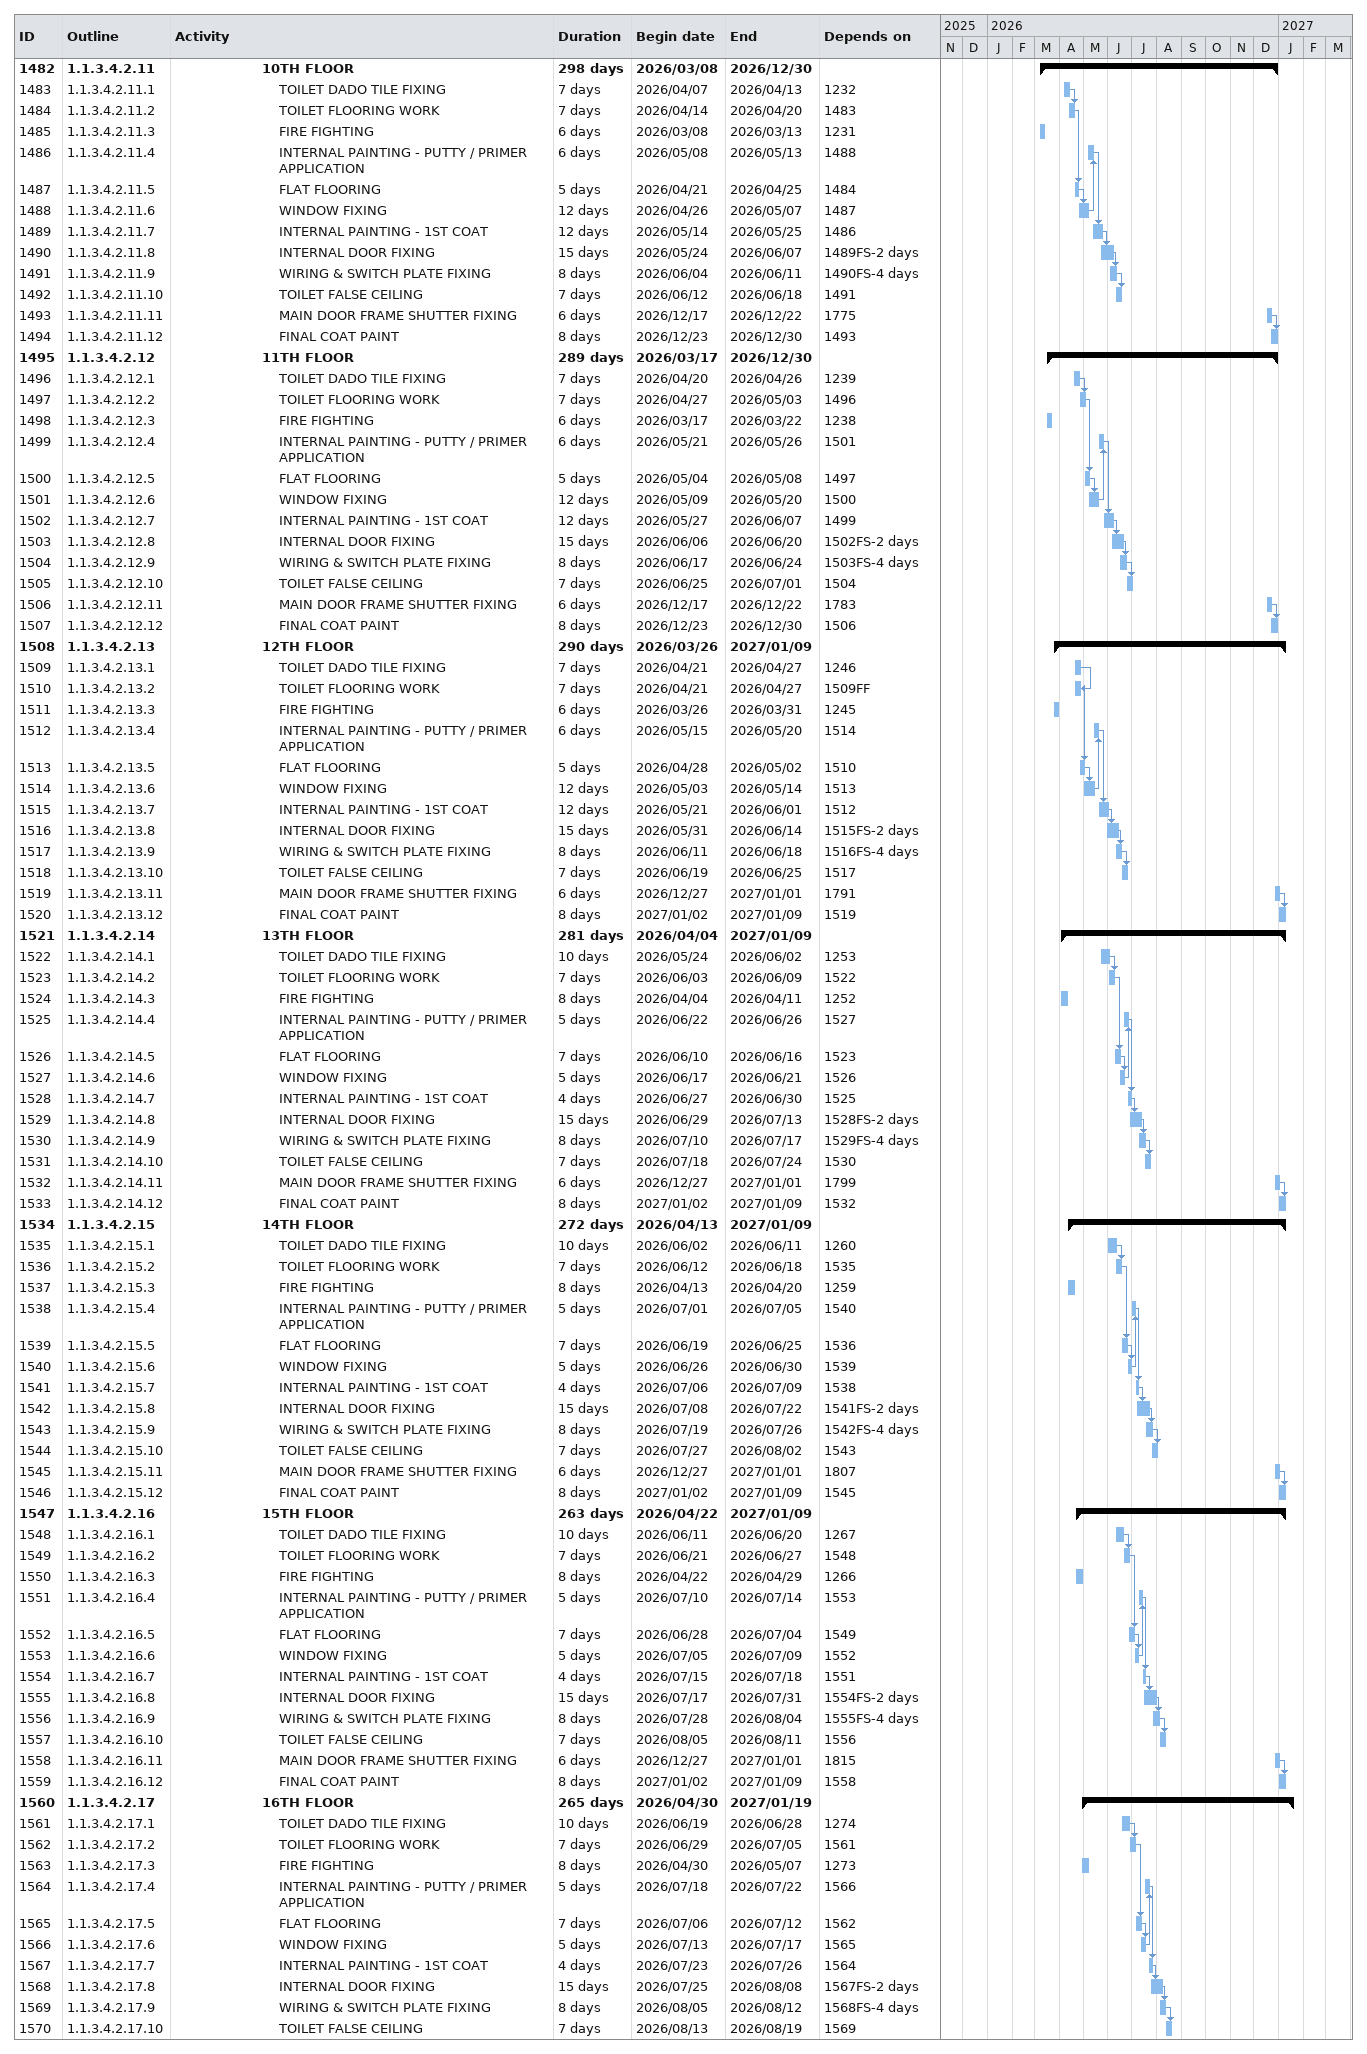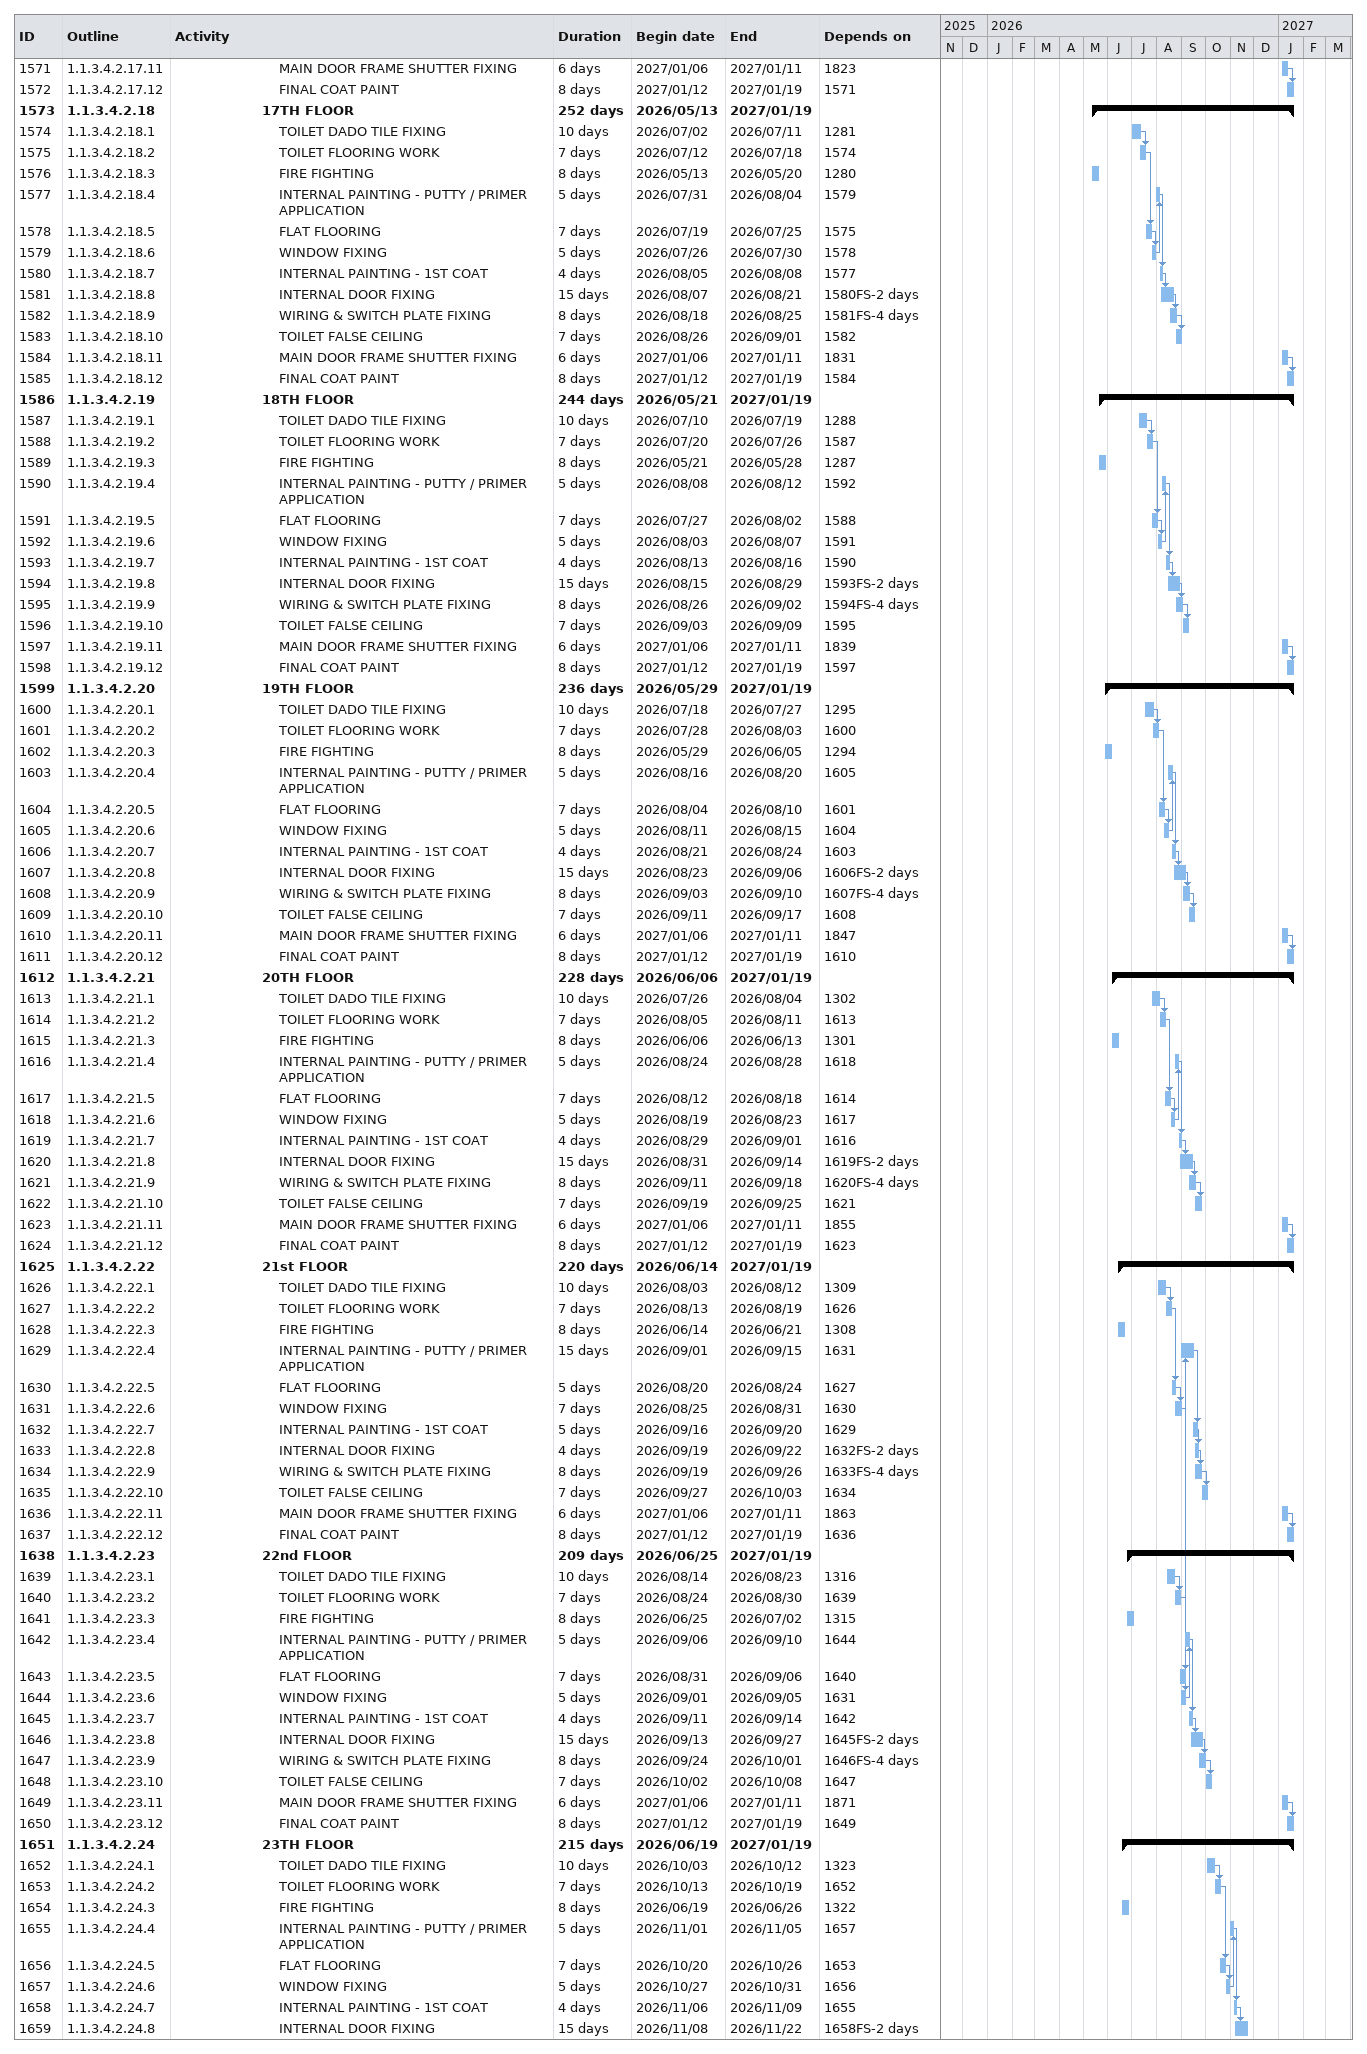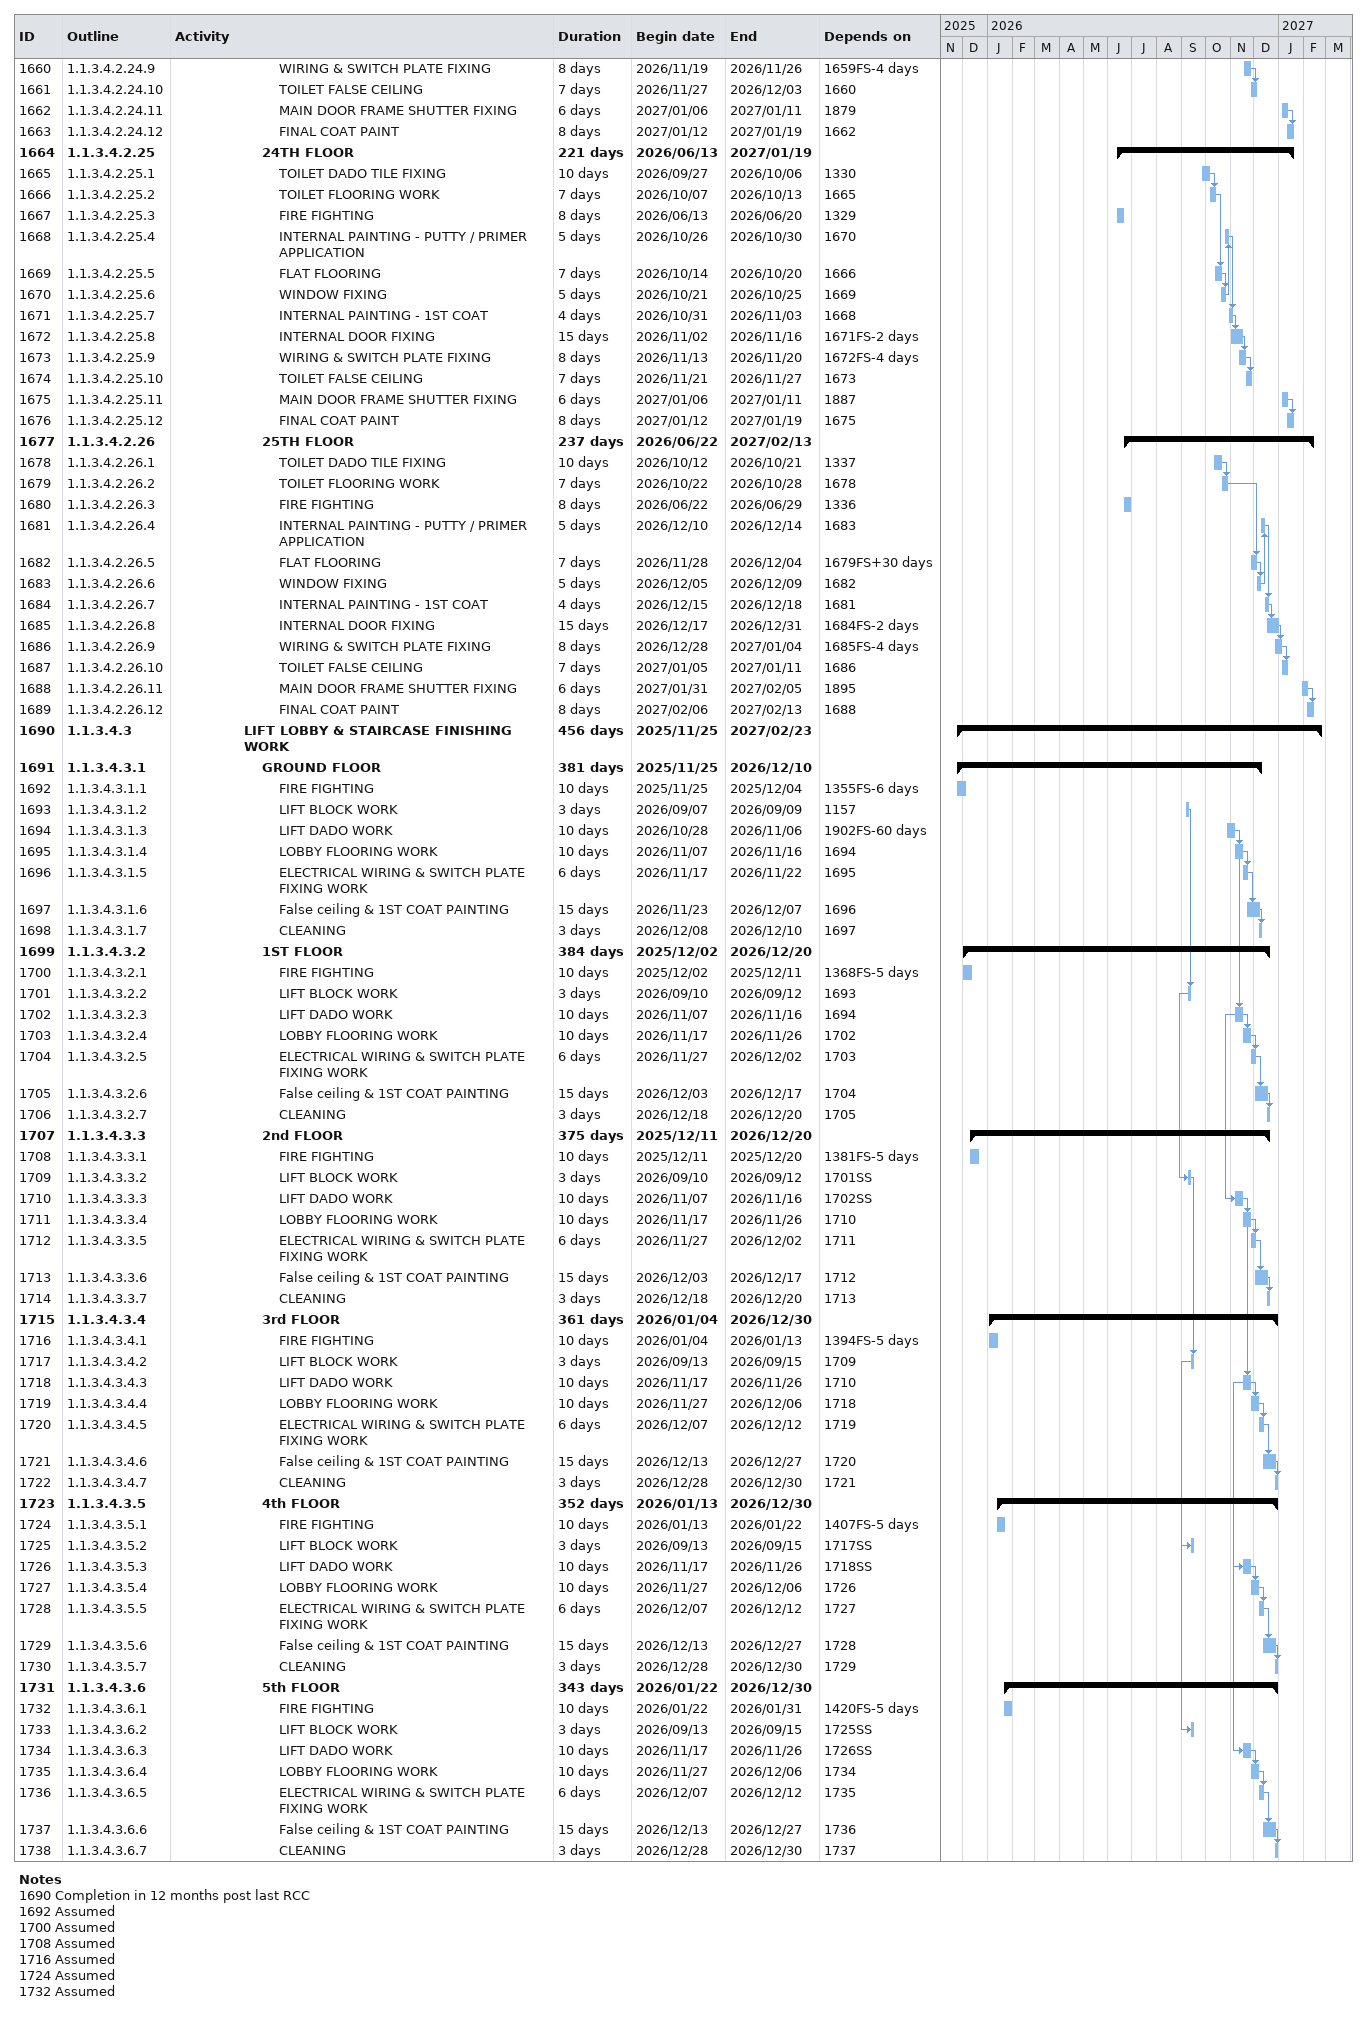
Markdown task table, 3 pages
| ID | WBS | Task | Duration | Start | Finish | Predecessors |
|---|---|---|---|---|---|---|
| 1482 | 1.1.3.4.2.11 | **10TH FLOOR** | 298d | 2026-03-08 | 2026-12-30 |  |
| 1483 | 1.1.3.4.2.11.1 | TOILET DADO TILE FIXING | 7d | 2026-04-07 | 2026-04-13 | 1232 |
| 1484 | 1.1.3.4.2.11.2 | TOILET FLOORING WORK | 7d | 2026-04-14 | 2026-04-20 | 1483 |
| 1485 | 1.1.3.4.2.11.3 | FIRE FIGHTING | 6d | 2026-03-08 | 2026-03-13 | 1231 |
| 1486 | 1.1.3.4.2.11.4 | INTERNAL PAINTING - PUTTY / PRIMER APPLICATION | 6d | 2026-05-08 | 2026-05-13 | 1488 |
| 1487 | 1.1.3.4.2.11.5 | FLAT FLOORING | 5d | 2026-04-21 | 2026-04-25 | 1484 |
| 1488 | 1.1.3.4.2.11.6 | WINDOW FIXING | 12d | 2026-04-26 | 2026-05-07 | 1487 |
| 1489 | 1.1.3.4.2.11.7 | INTERNAL PAINTING - 1ST COAT | 12d | 2026-05-14 | 2026-05-25 | 1486 |
| 1490 | 1.1.3.4.2.11.8 | INTERNAL DOOR FIXING | 15d | 2026-05-24 | 2026-06-07 | 1489FS-2d |
| 1491 | 1.1.3.4.2.11.9 | WIRING & SWITCH PLATE FIXING | 8d | 2026-06-04 | 2026-06-11 | 1490FS-4d |
| 1492 | 1.1.3.4.2.11.10 | TOILET FALSE CEILING | 7d | 2026-06-12 | 2026-06-18 | 1491 |
| 1493 | 1.1.3.4.2.11.11 | MAIN DOOR FRAME SHUTTER FIXING | 6d | 2026-12-17 | 2026-12-22 | 1775 |
| 1494 | 1.1.3.4.2.11.12 | FINAL COAT PAINT | 8d | 2026-12-23 | 2026-12-30 | 1493 |
| 1495 | 1.1.3.4.2.12 | **11TH FLOOR** | 289d | 2026-03-17 | 2026-12-30 |  |
| 1496 | 1.1.3.4.2.12.1 | TOILET DADO TILE FIXING | 7d | 2026-04-20 | 2026-04-26 | 1239 |
| 1497 | 1.1.3.4.2.12.2 | TOILET FLOORING WORK | 7d | 2026-04-27 | 2026-05-03 | 1496 |
| 1498 | 1.1.3.4.2.12.3 | FIRE FIGHTING | 6d | 2026-03-17 | 2026-03-22 | 1238 |
| 1499 | 1.1.3.4.2.12.4 | INTERNAL PAINTING - PUTTY / PRIMER APPLICATION | 6d | 2026-05-21 | 2026-05-26 | 1501 |
| 1500 | 1.1.3.4.2.12.5 | FLAT FLOORING | 5d | 2026-05-04 | 2026-05-08 | 1497 |
| 1501 | 1.1.3.4.2.12.6 | WINDOW FIXING | 12d | 2026-05-09 | 2026-05-20 | 1500 |
| 1502 | 1.1.3.4.2.12.7 | INTERNAL PAINTING - 1ST COAT | 12d | 2026-05-27 | 2026-06-07 | 1499 |
| 1503 | 1.1.3.4.2.12.8 | INTERNAL DOOR FIXING | 15d | 2026-06-06 | 2026-06-20 | 1502FS-2d |
| 1504 | 1.1.3.4.2.12.9 | WIRING & SWITCH PLATE FIXING | 8d | 2026-06-17 | 2026-06-24 | 1503FS-4d |
| 1505 | 1.1.3.4.2.12.10 | TOILET FALSE CEILING | 7d | 2026-06-25 | 2026-07-01 | 1504 |
| 1506 | 1.1.3.4.2.12.11 | MAIN DOOR FRAME SHUTTER FIXING | 6d | 2026-12-17 | 2026-12-22 | 1783 |
| 1507 | 1.1.3.4.2.12.12 | FINAL COAT PAINT | 8d | 2026-12-23 | 2026-12-30 | 1506 |
| 1508 | 1.1.3.4.2.13 | **12TH FLOOR** | 290d | 2026-03-26 | 2027-01-09 |  |
| 1509 | 1.1.3.4.2.13.1 | TOILET DADO TILE FIXING | 7d | 2026-04-21 | 2026-04-27 | 1246 |
| 1510 | 1.1.3.4.2.13.2 | TOILET FLOORING WORK | 7d | 2026-04-21 | 2026-04-27 | 1509FF |
| 1511 | 1.1.3.4.2.13.3 | FIRE FIGHTING | 6d | 2026-03-26 | 2026-03-31 | 1245 |
| 1512 | 1.1.3.4.2.13.4 | INTERNAL PAINTING - PUTTY / PRIMER APPLICATION | 6d | 2026-05-15 | 2026-05-20 | 1514 |
| 1513 | 1.1.3.4.2.13.5 | FLAT FLOORING | 5d | 2026-04-28 | 2026-05-02 | 1510 |
| 1514 | 1.1.3.4.2.13.6 | WINDOW FIXING | 12d | 2026-05-03 | 2026-05-14 | 1513 |
| 1515 | 1.1.3.4.2.13.7 | INTERNAL PAINTING - 1ST COAT | 12d | 2026-05-21 | 2026-06-01 | 1512 |
| 1516 | 1.1.3.4.2.13.8 | INTERNAL DOOR FIXING | 15d | 2026-05-31 | 2026-06-14 | 1515FS-2d |
| 1517 | 1.1.3.4.2.13.9 | WIRING & SWITCH PLATE FIXING | 8d | 2026-06-11 | 2026-06-18 | 1516FS-4d |
| 1518 | 1.1.3.4.2.13.10 | TOILET FALSE CEILING | 7d | 2026-06-19 | 2026-06-25 | 1517 |
| 1519 | 1.1.3.4.2.13.11 | MAIN DOOR FRAME SHUTTER FIXING | 6d | 2026-12-27 | 2027-01-01 | 1791 |
| 1520 | 1.1.3.4.2.13.12 | FINAL COAT PAINT | 8d | 2027-01-02 | 2027-01-09 | 1519 |
| 1521 | 1.1.3.4.2.14 | **13TH FLOOR** | 281d | 2026-04-04 | 2027-01-09 |  |
| 1522 | 1.1.3.4.2.14.1 | TOILET DADO TILE FIXING | 10d | 2026-05-24 | 2026-06-02 | 1253 |
| 1523 | 1.1.3.4.2.14.2 | TOILET FLOORING WORK | 7d | 2026-06-03 | 2026-06-09 | 1522 |
| 1524 | 1.1.3.4.2.14.3 | FIRE FIGHTING | 8d | 2026-04-04 | 2026-04-11 | 1252 |
| 1525 | 1.1.3.4.2.14.4 | INTERNAL PAINTING - PUTTY / PRIMER APPLICATION | 5d | 2026-06-22 | 2026-06-26 | 1527 |
| 1526 | 1.1.3.4.2.14.5 | FLAT FLOORING | 7d | 2026-06-10 | 2026-06-16 | 1523 |
| 1527 | 1.1.3.4.2.14.6 | WINDOW FIXING | 5d | 2026-06-17 | 2026-06-21 | 1526 |
| 1528 | 1.1.3.4.2.14.7 | INTERNAL PAINTING - 1ST COAT | 4d | 2026-06-27 | 2026-06-30 | 1525 |
| 1529 | 1.1.3.4.2.14.8 | INTERNAL DOOR FIXING | 15d | 2026-06-29 | 2026-07-13 | 1528FS-2d |
| 1530 | 1.1.3.4.2.14.9 | WIRING & SWITCH PLATE FIXING | 8d | 2026-07-10 | 2026-07-17 | 1529FS-4d |
| 1531 | 1.1.3.4.2.14.10 | TOILET FALSE CEILING | 7d | 2026-07-18 | 2026-07-24 | 1530 |
| 1532 | 1.1.3.4.2.14.11 | MAIN DOOR FRAME SHUTTER FIXING | 6d | 2026-12-27 | 2027-01-01 | 1799 |
| 1533 | 1.1.3.4.2.14.12 | FINAL COAT PAINT | 8d | 2027-01-02 | 2027-01-09 | 1532 |
| 1534 | 1.1.3.4.2.15 | **14TH FLOOR** | 272d | 2026-04-13 | 2027-01-09 |  |
| 1535 | 1.1.3.4.2.15.1 | TOILET DADO TILE FIXING | 10d | 2026-06-02 | 2026-06-11 | 1260 |
| 1536 | 1.1.3.4.2.15.2 | TOILET FLOORING WORK | 7d | 2026-06-12 | 2026-06-18 | 1535 |
| 1537 | 1.1.3.4.2.15.3 | FIRE FIGHTING | 8d | 2026-04-13 | 2026-04-20 | 1259 |
| 1538 | 1.1.3.4.2.15.4 | INTERNAL PAINTING - PUTTY / PRIMER APPLICATION | 5d | 2026-07-01 | 2026-07-05 | 1540 |
| 1539 | 1.1.3.4.2.15.5 | FLAT FLOORING | 7d | 2026-06-19 | 2026-06-25 | 1536 |
| 1540 | 1.1.3.4.2.15.6 | WINDOW FIXING | 5d | 2026-06-26 | 2026-06-30 | 1539 |
| 1541 | 1.1.3.4.2.15.7 | INTERNAL PAINTING - 1ST COAT | 4d | 2026-07-06 | 2026-07-09 | 1538 |
| 1542 | 1.1.3.4.2.15.8 | INTERNAL DOOR FIXING | 15d | 2026-07-08 | 2026-07-22 | 1541FS-2d |
| 1543 | 1.1.3.4.2.15.9 | WIRING & SWITCH PLATE FIXING | 8d | 2026-07-19 | 2026-07-26 | 1542FS-4d |
| 1544 | 1.1.3.4.2.15.10 | TOILET FALSE CEILING | 7d | 2026-07-27 | 2026-08-02 | 1543 |
| 1545 | 1.1.3.4.2.15.11 | MAIN DOOR FRAME SHUTTER FIXING | 6d | 2026-12-27 | 2027-01-01 | 1807 |
| 1546 | 1.1.3.4.2.15.12 | FINAL COAT PAINT | 8d | 2027-01-02 | 2027-01-09 | 1545 |
| 1547 | 1.1.3.4.2.16 | **15TH FLOOR** | 263d | 2026-04-22 | 2027-01-09 |  |
| 1548 | 1.1.3.4.2.16.1 | TOILET DADO TILE FIXING | 10d | 2026-06-11 | 2026-06-20 | 1267 |
| 1549 | 1.1.3.4.2.16.2 | TOILET FLOORING WORK | 7d | 2026-06-21 | 2026-06-27 | 1548 |
| 1550 | 1.1.3.4.2.16.3 | FIRE FIGHTING | 8d | 2026-04-22 | 2026-04-29 | 1266 |
| 1551 | 1.1.3.4.2.16.4 | INTERNAL PAINTING - PUTTY / PRIMER APPLICATION | 5d | 2026-07-10 | 2026-07-14 | 1553 |
| 1552 | 1.1.3.4.2.16.5 | FLAT FLOORING | 7d | 2026-06-28 | 2026-07-04 | 1549 |
| 1553 | 1.1.3.4.2.16.6 | WINDOW FIXING | 5d | 2026-07-05 | 2026-07-09 | 1552 |
| 1554 | 1.1.3.4.2.16.7 | INTERNAL PAINTING - 1ST COAT | 4d | 2026-07-15 | 2026-07-18 | 1551 |
| 1555 | 1.1.3.4.2.16.8 | INTERNAL DOOR FIXING | 15d | 2026-07-17 | 2026-07-31 | 1554FS-2d |
| 1556 | 1.1.3.4.2.16.9 | WIRING & SWITCH PLATE FIXING | 8d | 2026-07-28 | 2026-08-04 | 1555FS-4d |
| 1557 | 1.1.3.4.2.16.10 | TOILET FALSE CEILING | 7d | 2026-08-05 | 2026-08-11 | 1556 |
| 1558 | 1.1.3.4.2.16.11 | MAIN DOOR FRAME SHUTTER FIXING | 6d | 2026-12-27 | 2027-01-01 | 1815 |
| 1559 | 1.1.3.4.2.16.12 | FINAL COAT PAINT | 8d | 2027-01-02 | 2027-01-09 | 1558 |
| 1560 | 1.1.3.4.2.17 | **16TH FLOOR** | 265d | 2026-04-30 | 2027-01-19 |  |
| 1561 | 1.1.3.4.2.17.1 | TOILET DADO TILE FIXING | 10d | 2026-06-19 | 2026-06-28 | 1274 |
| 1562 | 1.1.3.4.2.17.2 | TOILET FLOORING WORK | 7d | 2026-06-29 | 2026-07-05 | 1561 |
| 1563 | 1.1.3.4.2.17.3 | FIRE FIGHTING | 8d | 2026-04-30 | 2026-05-07 | 1273 |
| 1564 | 1.1.3.4.2.17.4 | INTERNAL PAINTING - PUTTY / PRIMER APPLICATION | 5d | 2026-07-18 | 2026-07-22 | 1566 |
| 1565 | 1.1.3.4.2.17.5 | FLAT FLOORING | 7d | 2026-07-06 | 2026-07-12 | 1562 |
| 1566 | 1.1.3.4.2.17.6 | WINDOW FIXING | 5d | 2026-07-13 | 2026-07-17 | 1565 |
| 1567 | 1.1.3.4.2.17.7 | INTERNAL PAINTING - 1ST COAT | 4d | 2026-07-23 | 2026-07-26 | 1564 |
| 1568 | 1.1.3.4.2.17.8 | INTERNAL DOOR FIXING | 15d | 2026-07-25 | 2026-08-08 | 1567FS-2d |
| 1569 | 1.1.3.4.2.17.9 | WIRING & SWITCH PLATE FIXING | 8d | 2026-08-05 | 2026-08-12 | 1568FS-4d |
| 1570 | 1.1.3.4.2.17.10 | TOILET FALSE CEILING | 7d | 2026-08-13 | 2026-08-19 | 1569 |
| 1571 | 1.1.3.4.2.17.11 | MAIN DOOR FRAME SHUTTER FIXING | 6d | 2027-01-06 | 2027-01-11 | 1823 |
| 1572 | 1.1.3.4.2.17.12 | FINAL COAT PAINT | 8d | 2027-01-12 | 2027-01-19 | 1571 |
| 1573 | 1.1.3.4.2.18 | **17TH FLOOR** | 252d | 2026-05-13 | 2027-01-19 |  |
| 1574 | 1.1.3.4.2.18.1 | TOILET DADO TILE FIXING | 10d | 2026-07-02 | 2026-07-11 | 1281 |
| 1575 | 1.1.3.4.2.18.2 | TOILET FLOORING WORK | 7d | 2026-07-12 | 2026-07-18 | 1574 |
| 1576 | 1.1.3.4.2.18.3 | FIRE FIGHTING | 8d | 2026-05-13 | 2026-05-20 | 1280 |
| 1577 | 1.1.3.4.2.18.4 | INTERNAL PAINTING - PUTTY / PRIMER APPLICATION | 5d | 2026-07-31 | 2026-08-04 | 1579 |
| 1578 | 1.1.3.4.2.18.5 | FLAT FLOORING | 7d | 2026-07-19 | 2026-07-25 | 1575 |
| 1579 | 1.1.3.4.2.18.6 | WINDOW FIXING | 5d | 2026-07-26 | 2026-07-30 | 1578 |
| 1580 | 1.1.3.4.2.18.7 | INTERNAL PAINTING - 1ST COAT | 4d | 2026-08-05 | 2026-08-08 | 1577 |
| 1581 | 1.1.3.4.2.18.8 | INTERNAL DOOR FIXING | 15d | 2026-08-07 | 2026-08-21 | 1580FS-2d |
| 1582 | 1.1.3.4.2.18.9 | WIRING & SWITCH PLATE FIXING | 8d | 2026-08-18 | 2026-08-25 | 1581FS-4d |
| 1583 | 1.1.3.4.2.18.10 | TOILET FALSE CEILING | 7d | 2026-08-26 | 2026-09-01 | 1582 |
| 1584 | 1.1.3.4.2.18.11 | MAIN DOOR FRAME SHUTTER FIXING | 6d | 2027-01-06 | 2027-01-11 | 1831 |
| 1585 | 1.1.3.4.2.18.12 | FINAL COAT PAINT | 8d | 2027-01-12 | 2027-01-19 | 1584 |
| 1586 | 1.1.3.4.2.19 | **18TH FLOOR** | 244d | 2026-05-21 | 2027-01-19 |  |
| 1587 | 1.1.3.4.2.19.1 | TOILET DADO TILE FIXING | 10d | 2026-07-10 | 2026-07-19 | 1288 |
| 1588 | 1.1.3.4.2.19.2 | TOILET FLOORING WORK | 7d | 2026-07-20 | 2026-07-26 | 1587 |
| 1589 | 1.1.3.4.2.19.3 | FIRE FIGHTING | 8d | 2026-05-21 | 2026-05-28 | 1287 |
| 1590 | 1.1.3.4.2.19.4 | INTERNAL PAINTING - PUTTY / PRIMER APPLICATION | 5d | 2026-08-08 | 2026-08-12 | 1592 |
| 1591 | 1.1.3.4.2.19.5 | FLAT FLOORING | 7d | 2026-07-27 | 2026-08-02 | 1588 |
| 1592 | 1.1.3.4.2.19.6 | WINDOW FIXING | 5d | 2026-08-03 | 2026-08-07 | 1591 |
| 1593 | 1.1.3.4.2.19.7 | INTERNAL PAINTING - 1ST COAT | 4d | 2026-08-13 | 2026-08-16 | 1590 |
| 1594 | 1.1.3.4.2.19.8 | INTERNAL DOOR FIXING | 15d | 2026-08-15 | 2026-08-29 | 1593FS-2d |
| 1595 | 1.1.3.4.2.19.9 | WIRING & SWITCH PLATE FIXING | 8d | 2026-08-26 | 2026-09-02 | 1594FS-4d |
| 1596 | 1.1.3.4.2.19.10 | TOILET FALSE CEILING | 7d | 2026-09-03 | 2026-09-09 | 1595 |
| 1597 | 1.1.3.4.2.19.11 | MAIN DOOR FRAME SHUTTER FIXING | 6d | 2027-01-06 | 2027-01-11 | 1839 |
| 1598 | 1.1.3.4.2.19.12 | FINAL COAT PAINT | 8d | 2027-01-12 | 2027-01-19 | 1597 |
| 1599 | 1.1.3.4.2.20 | **19TH FLOOR** | 236d | 2026-05-29 | 2027-01-19 |  |
| 1600 | 1.1.3.4.2.20.1 | TOILET DADO TILE FIXING | 10d | 2026-07-18 | 2026-07-27 | 1295 |
| 1601 | 1.1.3.4.2.20.2 | TOILET FLOORING WORK | 7d | 2026-07-28 | 2026-08-03 | 1600 |
| 1602 | 1.1.3.4.2.20.3 | FIRE FIGHTING | 8d | 2026-05-29 | 2026-06-05 | 1294 |
| 1603 | 1.1.3.4.2.20.4 | INTERNAL PAINTING - PUTTY / PRIMER APPLICATION | 5d | 2026-08-16 | 2026-08-20 | 1605 |
| 1604 | 1.1.3.4.2.20.5 | FLAT FLOORING | 7d | 2026-08-04 | 2026-08-10 | 1601 |
| 1605 | 1.1.3.4.2.20.6 | WINDOW FIXING | 5d | 2026-08-11 | 2026-08-15 | 1604 |
| 1606 | 1.1.3.4.2.20.7 | INTERNAL PAINTING - 1ST COAT | 4d | 2026-08-21 | 2026-08-24 | 1603 |
| 1607 | 1.1.3.4.2.20.8 | INTERNAL DOOR FIXING | 15d | 2026-08-23 | 2026-09-06 | 1606FS-2d |
| 1608 | 1.1.3.4.2.20.9 | WIRING & SWITCH PLATE FIXING | 8d | 2026-09-03 | 2026-09-10 | 1607FS-4d |
| 1609 | 1.1.3.4.2.20.10 | TOILET FALSE CEILING | 7d | 2026-09-11 | 2026-09-17 | 1608 |
| 1610 | 1.1.3.4.2.20.11 | MAIN DOOR FRAME SHUTTER FIXING | 6d | 2027-01-06 | 2027-01-11 | 1847 |
| 1611 | 1.1.3.4.2.20.12 | FINAL COAT PAINT | 8d | 2027-01-12 | 2027-01-19 | 1610 |
| 1612 | 1.1.3.4.2.21 | **20TH FLOOR** | 228d | 2026-06-06 | 2027-01-19 |  |
| 1613 | 1.1.3.4.2.21.1 | TOILET DADO TILE FIXING | 10d | 2026-07-26 | 2026-08-04 | 1302 |
| 1614 | 1.1.3.4.2.21.2 | TOILET FLOORING WORK | 7d | 2026-08-05 | 2026-08-11 | 1613 |
| 1615 | 1.1.3.4.2.21.3 | FIRE FIGHTING | 8d | 2026-06-06 | 2026-06-13 | 1301 |
| 1616 | 1.1.3.4.2.21.4 | INTERNAL PAINTING - PUTTY / PRIMER APPLICATION | 5d | 2026-08-24 | 2026-08-28 | 1618 |
| 1617 | 1.1.3.4.2.21.5 | FLAT FLOORING | 7d | 2026-08-12 | 2026-08-18 | 1614 |
| 1618 | 1.1.3.4.2.21.6 | WINDOW FIXING | 5d | 2026-08-19 | 2026-08-23 | 1617 |
| 1619 | 1.1.3.4.2.21.7 | INTERNAL PAINTING - 1ST COAT | 4d | 2026-08-29 | 2026-09-01 | 1616 |
| 1620 | 1.1.3.4.2.21.8 | INTERNAL DOOR FIXING | 15d | 2026-08-31 | 2026-09-14 | 1619FS-2d |
| 1621 | 1.1.3.4.2.21.9 | WIRING & SWITCH PLATE FIXING | 8d | 2026-09-11 | 2026-09-18 | 1620FS-4d |
| 1622 | 1.1.3.4.2.21.10 | TOILET FALSE CEILING | 7d | 2026-09-19 | 2026-09-25 | 1621 |
| 1623 | 1.1.3.4.2.21.11 | MAIN DOOR FRAME SHUTTER FIXING | 6d | 2027-01-06 | 2027-01-11 | 1855 |
| 1624 | 1.1.3.4.2.21.12 | FINAL COAT PAINT | 8d | 2027-01-12 | 2027-01-19 | 1623 |
| 1625 | 1.1.3.4.2.22 | **21st FLOOR** | 220d | 2026-06-14 | 2027-01-19 |  |
| 1626 | 1.1.3.4.2.22.1 | TOILET DADO TILE FIXING | 10d | 2026-08-03 | 2026-08-12 | 1309 |
| 1627 | 1.1.3.4.2.22.2 | TOILET FLOORING WORK | 7d | 2026-08-13 | 2026-08-19 | 1626 |
| 1628 | 1.1.3.4.2.22.3 | FIRE FIGHTING | 8d | 2026-06-14 | 2026-06-21 | 1308 |
| 1629 | 1.1.3.4.2.22.4 | INTERNAL PAINTING - PUTTY / PRIMER APPLICATION | 15d | 2026-09-01 | 2026-09-15 | 1631 |
| 1630 | 1.1.3.4.2.22.5 | FLAT FLOORING | 5d | 2026-08-20 | 2026-08-24 | 1627 |
| 1631 | 1.1.3.4.2.22.6 | WINDOW FIXING | 7d | 2026-08-25 | 2026-08-31 | 1630 |
| 1632 | 1.1.3.4.2.22.7 | INTERNAL PAINTING - 1ST COAT | 5d | 2026-09-16 | 2026-09-20 | 1629 |
| 1633 | 1.1.3.4.2.22.8 | INTERNAL DOOR FIXING | 4d | 2026-09-19 | 2026-09-22 | 1632FS-2d |
| 1634 | 1.1.3.4.2.22.9 | WIRING & SWITCH PLATE FIXING | 8d | 2026-09-19 | 2026-09-26 | 1633FS-4d |
| 1635 | 1.1.3.4.2.22.10 | TOILET FALSE CEILING | 7d | 2026-09-27 | 2026-10-03 | 1634 |
| 1636 | 1.1.3.4.2.22.11 | MAIN DOOR FRAME SHUTTER FIXING | 6d | 2027-01-06 | 2027-01-11 | 1863 |
| 1637 | 1.1.3.4.2.22.12 | FINAL COAT PAINT | 8d | 2027-01-12 | 2027-01-19 | 1636 |
| 1638 | 1.1.3.4.2.23 | **22nd FLOOR** | 209d | 2026-06-25 | 2027-01-19 |  |
| 1639 | 1.1.3.4.2.23.1 | TOILET DADO TILE FIXING | 10d | 2026-08-14 | 2026-08-23 | 1316 |
| 1640 | 1.1.3.4.2.23.2 | TOILET FLOORING WORK | 7d | 2026-08-24 | 2026-08-30 | 1639 |
| 1641 | 1.1.3.4.2.23.3 | FIRE FIGHTING | 8d | 2026-06-25 | 2026-07-02 | 1315 |
| 1642 | 1.1.3.4.2.23.4 | INTERNAL PAINTING - PUTTY / PRIMER APPLICATION | 5d | 2026-09-06 | 2026-09-10 | 1644 |
| 1643 | 1.1.3.4.2.23.5 | FLAT FLOORING | 7d | 2026-08-31 | 2026-09-06 | 1640 |
| 1644 | 1.1.3.4.2.23.6 | WINDOW FIXING | 5d | 2026-09-01 | 2026-09-05 | 1631 |
| 1645 | 1.1.3.4.2.23.7 | INTERNAL PAINTING - 1ST COAT | 4d | 2026-09-11 | 2026-09-14 | 1642 |
| 1646 | 1.1.3.4.2.23.8 | INTERNAL DOOR FIXING | 15d | 2026-09-13 | 2026-09-27 | 1645FS-2d |
| 1647 | 1.1.3.4.2.23.9 | WIRING & SWITCH PLATE FIXING | 8d | 2026-09-24 | 2026-10-01 | 1646FS-4d |
| 1648 | 1.1.3.4.2.23.10 | TOILET FALSE CEILING | 7d | 2026-10-02 | 2026-10-08 | 1647 |
| 1649 | 1.1.3.4.2.23.11 | MAIN DOOR FRAME SHUTTER FIXING | 6d | 2027-01-06 | 2027-01-11 | 1871 |
| 1650 | 1.1.3.4.2.23.12 | FINAL COAT PAINT | 8d | 2027-01-12 | 2027-01-19 | 1649 |
| 1651 | 1.1.3.4.2.24 | **23TH FLOOR** | 215d | 2026-06-19 | 2027-01-19 |  |
| 1652 | 1.1.3.4.2.24.1 | TOILET DADO TILE FIXING | 10d | 2026-10-03 | 2026-10-12 | 1323 |
| 1653 | 1.1.3.4.2.24.2 | TOILET FLOORING WORK | 7d | 2026-10-13 | 2026-10-19 | 1652 |
| 1654 | 1.1.3.4.2.24.3 | FIRE FIGHTING | 8d | 2026-06-19 | 2026-06-26 | 1322 |
| 1655 | 1.1.3.4.2.24.4 | INTERNAL PAINTING - PUTTY / PRIMER APPLICATION | 5d | 2026-11-01 | 2026-11-05 | 1657 |
| 1656 | 1.1.3.4.2.24.5 | FLAT FLOORING | 7d | 2026-10-20 | 2026-10-26 | 1653 |
| 1657 | 1.1.3.4.2.24.6 | WINDOW FIXING | 5d | 2026-10-27 | 2026-10-31 | 1656 |
| 1658 | 1.1.3.4.2.24.7 | INTERNAL PAINTING - 1ST COAT | 4d | 2026-11-06 | 2026-11-09 | 1655 |
| 1659 | 1.1.3.4.2.24.8 | INTERNAL DOOR FIXING | 15d | 2026-11-08 | 2026-11-22 | 1658FS-2d |
| 1660 | 1.1.3.4.2.24.9 | WIRING & SWITCH PLATE FIXING | 8d | 2026-11-19 | 2026-11-26 | 1659FS-4d |
| 1661 | 1.1.3.4.2.24.10 | TOILET FALSE CEILING | 7d | 2026-11-27 | 2026-12-03 | 1660 |
| 1662 | 1.1.3.4.2.24.11 | MAIN DOOR FRAME SHUTTER FIXING | 6d | 2027-01-06 | 2027-01-11 | 1879 |
| 1663 | 1.1.3.4.2.24.12 | FINAL COAT PAINT | 8d | 2027-01-12 | 2027-01-19 | 1662 |
| 1664 | 1.1.3.4.2.25 | **24TH FLOOR** | 221d | 2026-06-13 | 2027-01-19 |  |
| 1665 | 1.1.3.4.2.25.1 | TOILET DADO TILE FIXING | 10d | 2026-09-27 | 2026-10-06 | 1330 |
| 1666 | 1.1.3.4.2.25.2 | TOILET FLOORING WORK | 7d | 2026-10-07 | 2026-10-13 | 1665 |
| 1667 | 1.1.3.4.2.25.3 | FIRE FIGHTING | 8d | 2026-06-13 | 2026-06-20 | 1329 |
| 1668 | 1.1.3.4.2.25.4 | INTERNAL PAINTING - PUTTY / PRIMER APPLICATION | 5d | 2026-10-26 | 2026-10-30 | 1670 |
| 1669 | 1.1.3.4.2.25.5 | FLAT FLOORING | 7d | 2026-10-14 | 2026-10-20 | 1666 |
| 1670 | 1.1.3.4.2.25.6 | WINDOW FIXING | 5d | 2026-10-21 | 2026-10-25 | 1669 |
| 1671 | 1.1.3.4.2.25.7 | INTERNAL PAINTING - 1ST COAT | 4d | 2026-10-31 | 2026-11-03 | 1668 |
| 1672 | 1.1.3.4.2.25.8 | INTERNAL DOOR FIXING | 15d | 2026-11-02 | 2026-11-16 | 1671FS-2d |
| 1673 | 1.1.3.4.2.25.9 | WIRING & SWITCH PLATE FIXING | 8d | 2026-11-13 | 2026-11-20 | 1672FS-4d |
| 1674 | 1.1.3.4.2.25.10 | TOILET FALSE CEILING | 7d | 2026-11-21 | 2026-11-27 | 1673 |
| 1675 | 1.1.3.4.2.25.11 | MAIN DOOR FRAME SHUTTER FIXING | 6d | 2027-01-06 | 2027-01-11 | 1887 |
| 1676 | 1.1.3.4.2.25.12 | FINAL COAT PAINT | 8d | 2027-01-12 | 2027-01-19 | 1675 |
| 1677 | 1.1.3.4.2.26 | **25TH FLOOR** | 237d | 2026-06-22 | 2027-02-13 |  |
| 1678 | 1.1.3.4.2.26.1 | TOILET DADO TILE FIXING | 10d | 2026-10-12 | 2026-10-21 | 1337 |
| 1679 | 1.1.3.4.2.26.2 | TOILET FLOORING WORK | 7d | 2026-10-22 | 2026-10-28 | 1678 |
| 1680 | 1.1.3.4.2.26.3 | FIRE FIGHTING | 8d | 2026-06-22 | 2026-06-29 | 1336 |
| 1681 | 1.1.3.4.2.26.4 | INTERNAL PAINTING - PUTTY / PRIMER APPLICATION | 5d | 2026-12-10 | 2026-12-14 | 1683 |
| 1682 | 1.1.3.4.2.26.5 | FLAT FLOORING | 7d | 2026-11-28 | 2026-12-04 | 1679FS+30d |
| 1683 | 1.1.3.4.2.26.6 | WINDOW FIXING | 5d | 2026-12-05 | 2026-12-09 | 1682 |
| 1684 | 1.1.3.4.2.26.7 | INTERNAL PAINTING - 1ST COAT | 4d | 2026-12-15 | 2026-12-18 | 1681 |
| 1685 | 1.1.3.4.2.26.8 | INTERNAL DOOR FIXING | 15d | 2026-12-17 | 2026-12-31 | 1684FS-2d |
| 1686 | 1.1.3.4.2.26.9 | WIRING & SWITCH PLATE FIXING | 8d | 2026-12-28 | 2027-01-04 | 1685FS-4d |
| 1687 | 1.1.3.4.2.26.10 | TOILET FALSE CEILING | 7d | 2027-01-05 | 2027-01-11 | 1686 |
| 1688 | 1.1.3.4.2.26.11 | MAIN DOOR FRAME SHUTTER FIXING | 6d | 2027-01-31 | 2027-02-05 | 1895 |
| 1689 | 1.1.3.4.2.26.12 | FINAL COAT PAINT | 8d | 2027-02-06 | 2027-02-13 | 1688 |
| 1690 | 1.1.3.4.3 | **LIFT LOBBY & STAIRCASE FINISHING WORK** | 456d | 2025-11-25 | 2027-02-23 |  |
| 1691 | 1.1.3.4.3.1 | **GROUND FLOOR** | 381d | 2025-11-25 | 2026-12-10 |  |
| 1692 | 1.1.3.4.3.1.1 | FIRE FIGHTING | 10d | 2025-11-25 | 2025-12-04 | 1355FS-6d |
| 1693 | 1.1.3.4.3.1.2 | LIFT BLOCK WORK | 3d | 2026-09-07 | 2026-09-09 | 1157 |
| 1694 | 1.1.3.4.3.1.3 | LIFT DADO WORK | 10d | 2026-10-28 | 2026-11-06 | 1902FS-60d |
| 1695 | 1.1.3.4.3.1.4 | LOBBY FLOORING WORK | 10d | 2026-11-07 | 2026-11-16 | 1694 |
| 1696 | 1.1.3.4.3.1.5 | ELECTRICAL WIRING & SWITCH PLATE FIXING WORK | 6d | 2026-11-17 | 2026-11-22 | 1695 |
| 1697 | 1.1.3.4.3.1.6 | False ceiling & 1ST COAT PAINTING | 15d | 2026-11-23 | 2026-12-07 | 1696 |
| 1698 | 1.1.3.4.3.1.7 | CLEANING | 3d | 2026-12-08 | 2026-12-10 | 1697 |
| 1699 | 1.1.3.4.3.2 | **1ST FLOOR** | 384d | 2025-12-02 | 2026-12-20 |  |
| 1700 | 1.1.3.4.3.2.1 | FIRE FIGHTING | 10d | 2025-12-02 | 2025-12-11 | 1368FS-5d |
| 1701 | 1.1.3.4.3.2.2 | LIFT BLOCK WORK | 3d | 2026-09-10 | 2026-09-12 | 1693 |
| 1702 | 1.1.3.4.3.2.3 | LIFT DADO WORK | 10d | 2026-11-07 | 2026-11-16 | 1694 |
| 1703 | 1.1.3.4.3.2.4 | LOBBY FLOORING WORK | 10d | 2026-11-17 | 2026-11-26 | 1702 |
| 1704 | 1.1.3.4.3.2.5 | ELECTRICAL WIRING & SWITCH PLATE FIXING WORK | 6d | 2026-11-27 | 2026-12-02 | 1703 |
| 1705 | 1.1.3.4.3.2.6 | False ceiling & 1ST COAT PAINTING | 15d | 2026-12-03 | 2026-12-17 | 1704 |
| 1706 | 1.1.3.4.3.2.7 | CLEANING | 3d | 2026-12-18 | 2026-12-20 | 1705 |
| 1707 | 1.1.3.4.3.3 | **2nd FLOOR** | 375d | 2025-12-11 | 2026-12-20 |  |
| 1708 | 1.1.3.4.3.3.1 | FIRE FIGHTING | 10d | 2025-12-11 | 2025-12-20 | 1381FS-5d |
| 1709 | 1.1.3.4.3.3.2 | LIFT BLOCK WORK | 3d | 2026-09-10 | 2026-09-12 | 1701SS |
| 1710 | 1.1.3.4.3.3.3 | LIFT DADO WORK | 10d | 2026-11-07 | 2026-11-16 | 1702SS |
| 1711 | 1.1.3.4.3.3.4 | LOBBY FLOORING WORK | 10d | 2026-11-17 | 2026-11-26 | 1710 |
| 1712 | 1.1.3.4.3.3.5 | ELECTRICAL WIRING & SWITCH PLATE FIXING WORK | 6d | 2026-11-27 | 2026-12-02 | 1711 |
| 1713 | 1.1.3.4.3.3.6 | False ceiling & 1ST COAT PAINTING | 15d | 2026-12-03 | 2026-12-17 | 1712 |
| 1714 | 1.1.3.4.3.3.7 | CLEANING | 3d | 2026-12-18 | 2026-12-20 | 1713 |
| 1715 | 1.1.3.4.3.4 | **3rd FLOOR** | 361d | 2026-01-04 | 2026-12-30 |  |
| 1716 | 1.1.3.4.3.4.1 | FIRE FIGHTING | 10d | 2026-01-04 | 2026-01-13 | 1394FS-5d |
| 1717 | 1.1.3.4.3.4.2 | LIFT BLOCK WORK | 3d | 2026-09-13 | 2026-09-15 | 1709 |
| 1718 | 1.1.3.4.3.4.3 | LIFT DADO WORK | 10d | 2026-11-17 | 2026-11-26 | 1710 |
| 1719 | 1.1.3.4.3.4.4 | LOBBY FLOORING WORK | 10d | 2026-11-27 | 2026-12-06 | 1718 |
| 1720 | 1.1.3.4.3.4.5 | ELECTRICAL WIRING & SWITCH PLATE FIXING WORK | 6d | 2026-12-07 | 2026-12-12 | 1719 |
| 1721 | 1.1.3.4.3.4.6 | False ceiling & 1ST COAT PAINTING | 15d | 2026-12-13 | 2026-12-27 | 1720 |
| 1722 | 1.1.3.4.3.4.7 | CLEANING | 3d | 2026-12-28 | 2026-12-30 | 1721 |
| 1723 | 1.1.3.4.3.5 | **4th FLOOR** | 352d | 2026-01-13 | 2026-12-30 |  |
| 1724 | 1.1.3.4.3.5.1 | FIRE FIGHTING | 10d | 2026-01-13 | 2026-01-22 | 1407FS-5d |
| 1725 | 1.1.3.4.3.5.2 | LIFT BLOCK WORK | 3d | 2026-09-13 | 2026-09-15 | 1717SS |
| 1726 | 1.1.3.4.3.5.3 | LIFT DADO WORK | 10d | 2026-11-17 | 2026-11-26 | 1718SS |
| 1727 | 1.1.3.4.3.5.4 | LOBBY FLOORING WORK | 10d | 2026-11-27 | 2026-12-06 | 1726 |
| 1728 | 1.1.3.4.3.5.5 | ELECTRICAL WIRING & SWITCH PLATE FIXING WORK | 6d | 2026-12-07 | 2026-12-12 | 1727 |
| 1729 | 1.1.3.4.3.5.6 | False ceiling & 1ST COAT PAINTING | 15d | 2026-12-13 | 2026-12-27 | 1728 |
| 1730 | 1.1.3.4.3.5.7 | CLEANING | 3d | 2026-12-28 | 2026-12-30 | 1729 |
| 1731 | 1.1.3.4.3.6 | **5th FLOOR** | 343d | 2026-01-22 | 2026-12-30 |  |
| 1732 | 1.1.3.4.3.6.1 | FIRE FIGHTING | 10d | 2026-01-22 | 2026-01-31 | 1420FS-5d |
| 1733 | 1.1.3.4.3.6.2 | LIFT BLOCK WORK | 3d | 2026-09-13 | 2026-09-15 | 1725SS |
| 1734 | 1.1.3.4.3.6.3 | LIFT DADO WORK | 10d | 2026-11-17 | 2026-11-26 | 1726SS |
| 1735 | 1.1.3.4.3.6.4 | LOBBY FLOORING WORK | 10d | 2026-11-27 | 2026-12-06 | 1734 |
| 1736 | 1.1.3.4.3.6.5 | ELECTRICAL WIRING & SWITCH PLATE FIXING WORK | 6d | 2026-12-07 | 2026-12-12 | 1735 |
| 1737 | 1.1.3.4.3.6.6 | False ceiling & 1ST COAT PAINTING | 15d | 2026-12-13 | 2026-12-27 | 1736 |
| 1738 | 1.1.3.4.3.6.7 | CLEANING | 3d | 2026-12-28 | 2026-12-30 | 1737 |

Notes
- 1690: Completion in 12 months post last RCC
- 1692: Assumed
- 1700: Assumed
- 1708: Assumed
- 1716: Assumed
- 1724: Assumed
- 1732: Assumed
